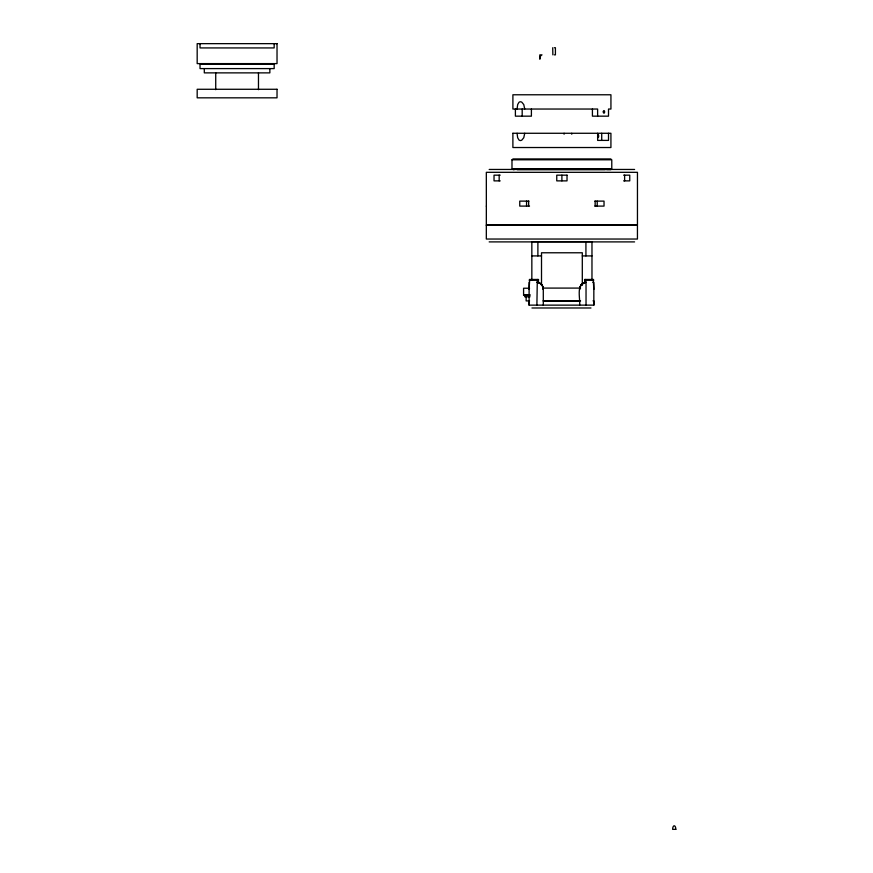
<?xml version="1.0" encoding="UTF-8"?>
<svg xmlns="http://www.w3.org/2000/svg" width="873" height="873" viewBox="0 0 873 873"><rect width="100%" height="100%" fill="white"/><g stroke="black" fill="none" stroke-linecap="round" stroke-linejoin="round"><path stroke-width="1.31" d="M515.397 109.038L515.397 116.164L531.406 116.164L531.406 109.038M522.185 116.164L522.185 109.038M593.04 300.858L593.836 300.858L593.836 305.135L529.103 305.135L529.103 282.317M536.895 305.135L537.31 279.469M543.301 305.135L543.301 289.192C543.453 285.777 540.234 281.848 537.004 282.328C540.496 282.677 543.366 285.918 543.301 289.421M579.639 305.135C580.469 298.762 575.613 283.507 586.034 282.317L585.674 279.469M586.034 305.135L586.034 282.317L581.767 284.325L580.076 286.944L579.639 289.421L579.716 288.352M592.418 109.038L592.418 116.164L608.514 116.164L608.514 109.038L610.936 109.038L610.936 94.775L512.898 94.775L512.898 109.038L597.623 109.038L597.623 116.164M593.836 305.135L593.836 282.317L592.854 282.317M601.715 140.4L601.715 133.274M608.514 133.274L608.514 140.4L597.645 140.4L597.623 133.274M580.032 287.108L580.37 286.268M538.325 282.317L538.532 279.469L529.682 279.469L529.103 289.421M529.682 279.469L529.103 280.178L536.895 280.178M581.08 284.882L582.258 283.638M581.134 285.056L581.767 284.325M582.149 283.747L584.703 282.317M554.333 47.731L555.414 47.731L555.414 54.857L554.333 54.857M552.86 54.857L552.718 47.731M512.833 158.941L610.925 158.941M489.186 169.46L634.595 169.46M513.193 169.635L514.262 169.635M517.154 169.635L605.305 169.635M606.604 169.635L610.925 169.635M500.185 175.167L494.031 175.167L494.031 180.875L500.185 180.875M623.606 175.167L629.749 175.167L629.749 180.875L623.606 180.875M528.929 201.117L519.751 201.117L519.751 206.104L529.529 206.104M594.851 201.117L604.029 201.117L604.029 206.104L594.851 206.104M489.175 241.897L634.584 241.897M531.843 255.92L541.511 255.92M582.302 255.92L591.97 255.92M593.836 289.421L593.247 279.469L584.583 279.469L584.768 282.317M586.034 280.178L593.836 280.178L593.214 279.469M542.875 288.09L580.589 288.09M529.562 288.232L523.582 288.232L523.582 295.358L530.064 295.358M523.582 294.648L529.987 294.648M530.064 296.776L524.717 296.776L524.717 295.358M543.301 300.858L579.639 300.858M529.562 300.912L526.146 300.912L526.146 296.776M543.224 300.912L580.589 300.912M531.952 307.983L590.977 307.983M537.004 282.328L537.724 282.459M539.165 282.601L538.455 282.317L539.339 282.688M539.11 282.928L539.94 283.365M541.555 284.445L542.068 285.133M542.177 285.296L542.624 286.126M542.962 287.261L543.192 288.243M543.061 287.337L543.301 289.018M543.213 288.123L543.301 289.192M571.75 133.274L571.75 134.213M564.089 133.274L564.089 134.235M524.728 109.038L523.778 104.607L521.923 102.316A7.268 3.863 -90 0 0 518.966 102.327L517.656 104.618L517.078 109.038M524.728 133.274L523.789 137.683L521.934 139.986A7.268 3.863 -90 0 1 518.977 139.986L517.656 137.705L517.067 133.274M624.621 175.167L624.621 180.875M597.219 201.117L597.219 206.104M595.146 201.117L595.146 206.104M591.97 279.938L591.97 241.668L531.843 241.668L531.843 279.938M585.925 241.668L585.925 255.92M582.302 285.373L582.302 252.777L541.511 252.777L541.511 285.373M561.896 175.167L561.896 180.875M537.888 241.668L537.888 255.92M529.103 300.858L529.103 305.135M528.645 201.117L528.645 206.104M526.561 201.117L526.561 206.104M499.17 175.167L499.17 180.875M274.166 43.65L274.166 47.928L200.026 47.928L200.026 43.65M269.855 68.596L269.855 72.874L204.304 72.874L204.304 68.596M258.473 72.874L258.473 89.679M215.729 72.874L215.729 89.679M597.569 137.312A1.43 0.818 -90 0 0 597.972 137.552L598.169 137.519A1.43 0.622 -90 0 0 598.671 136.221A1.43 0.622 -90 0 0 598.245 134.769L598.07 134.704A1.43 0.818 -90 0 0 597.656 134.846M486.348 206.104L486.326 224.928L637.454 224.928L637.454 172.319L486.326 172.319L486.348 206.104M486.326 225.212L486.326 239.038L637.443 239.038L637.443 225.212L486.326 225.212M511.982 159.792L511.982 168.773L611.777 168.773L611.777 159.792L511.982 159.792M512.888 133.274L512.888 147.526L610.925 147.526L610.925 133.274L512.888 133.274M603.319 111.82L603.319 111.886A1.266 0.644 -90 0 0 603.963 113.152A1.266 0.644 -90 0 0 604.618 111.886L604.596 111.558A1.266 0.644 -90 0 0 603.963 110.62A1.266 0.644 -90 0 0 603.341 111.558L603.319 111.82M540.322 56.232L539.852 59.211L539.852 54.857L541.98 54.857L540.322 56.232M277.025 43.65L197.178 43.65L197.178 63.609L277.025 63.609L277.025 43.65M274.166 64.329L200.026 64.329L200.026 68.596L274.166 68.596L274.166 64.329M277.025 89.275L197.178 89.275L197.178 97.831L277.025 97.831L277.025 89.275M567.024 175.167L556.756 175.167L556.756 180.875L567.024 180.875L567.024 175.167M675.822 829.35L672.636 829.35A3.568 1.593 -90 0 1 674.229 825.782A3.568 1.593 -90 0 1 675.822 829.35"/></g></svg>
